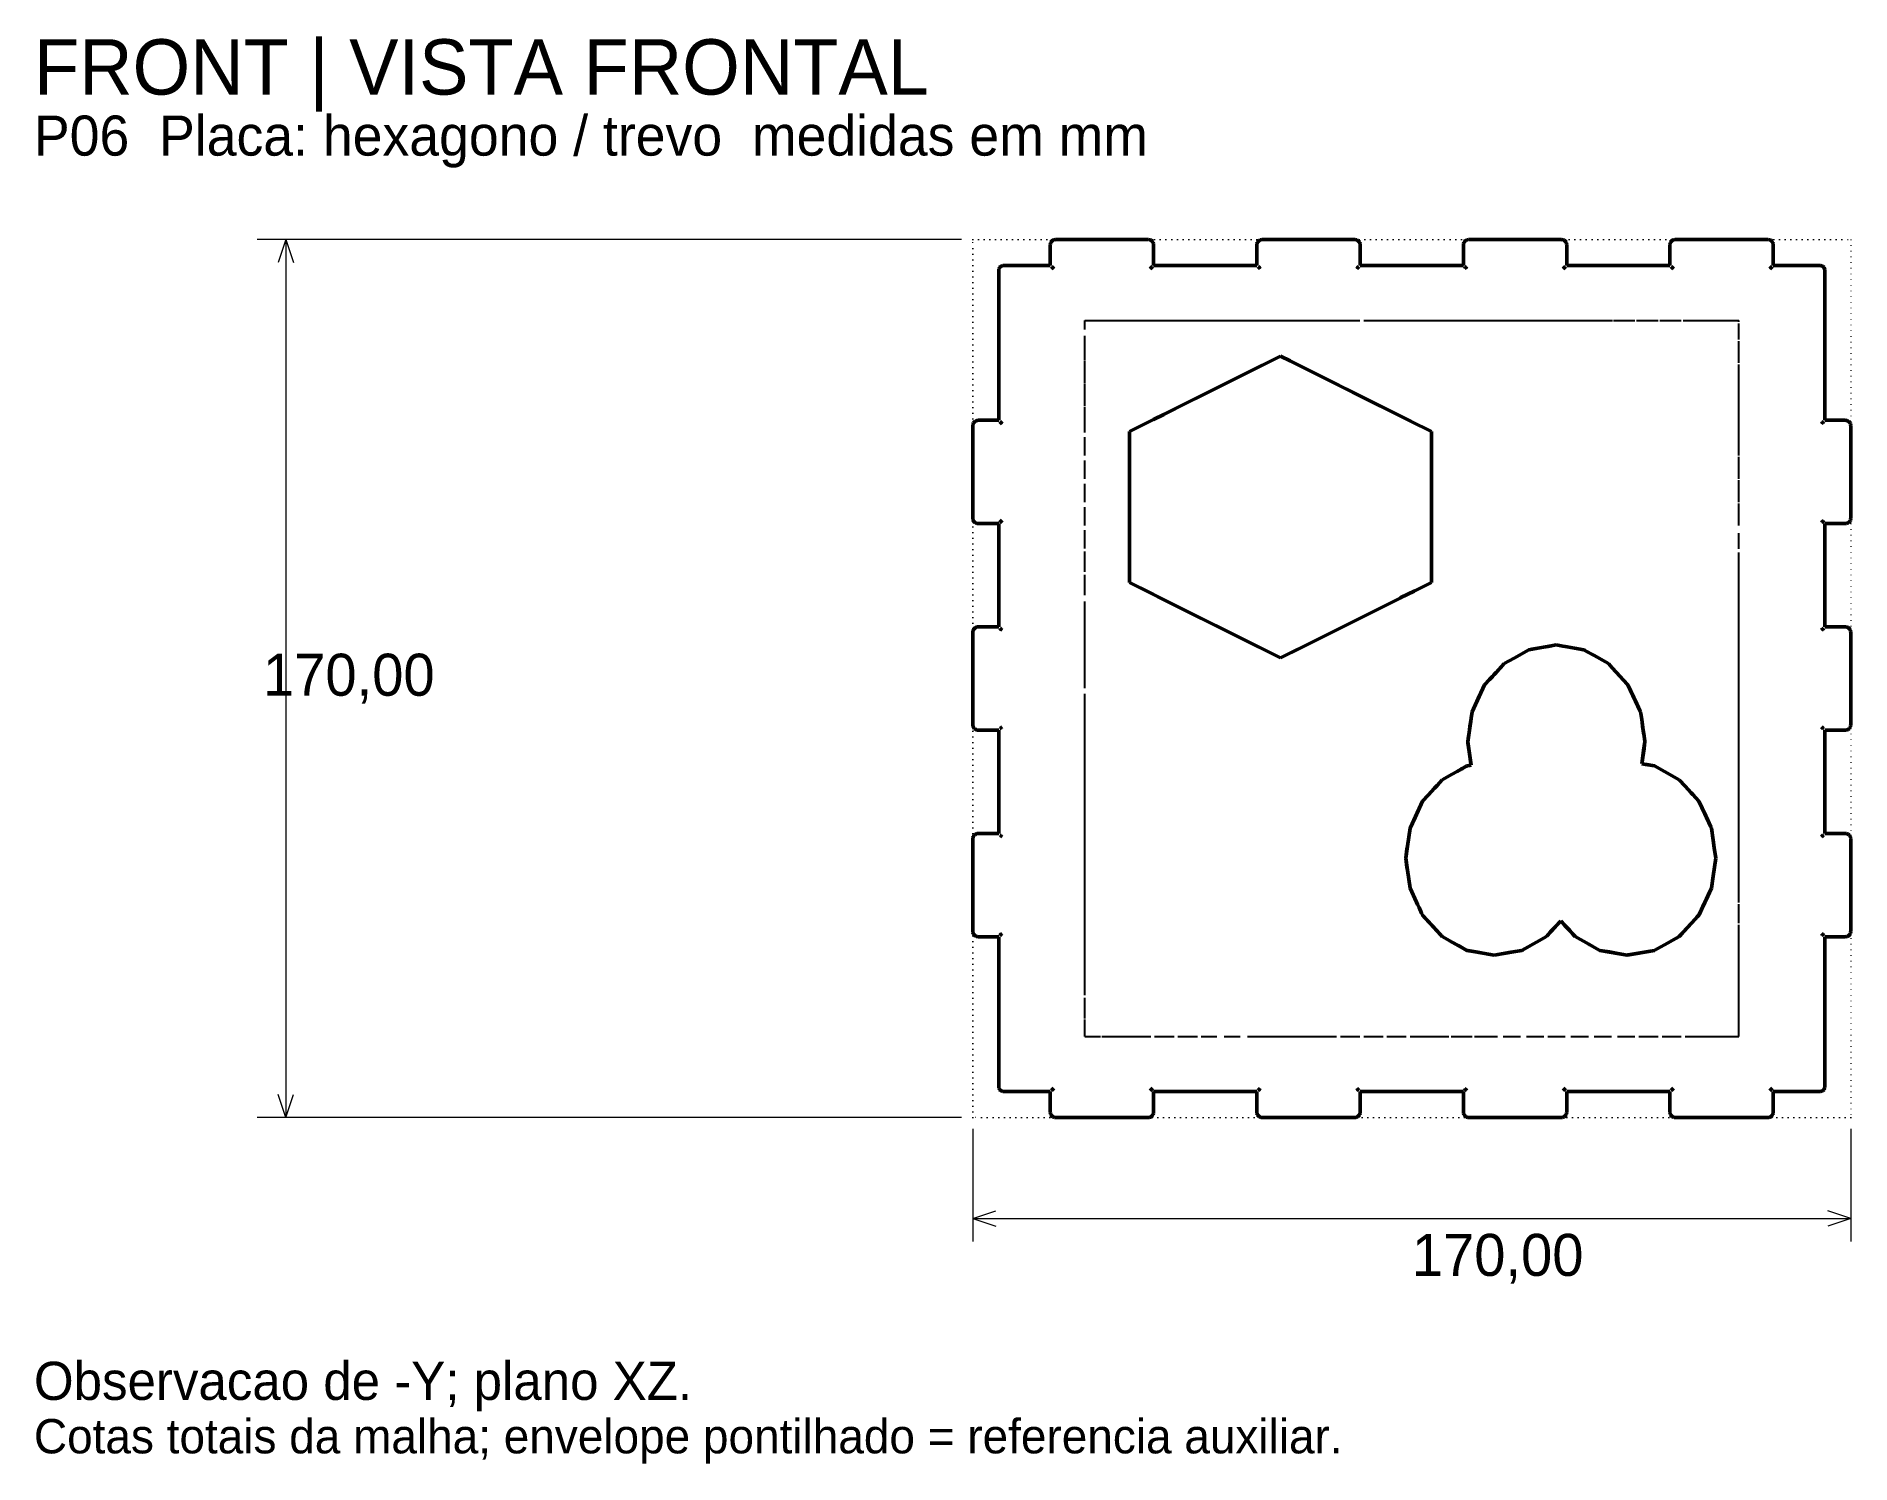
# Model space of a CAD drawing. Header units: millimetres. Extents: x 14 to 366, y 5 to 281.
import ezdxf

# ---------------------------------------------------------------- set-up
doc = ezdxf.new("R2010")
doc.units = ezdxf.units.MM
doc.linetypes.add('DOTTED', pattern=[1, 0, -1])
doc.linetypes.add('HIDDEN', pattern=[4.5, 3, -1.5])
for name, color, linetype, lineweight in [('HIDDEN', 8, 'HIDDEN', 25), ('REFERENCE', 8, 'DOTTED', 13), ('TEXT', 7, 'CONTINUOUS', 18), ('THIN', 7, 'CONTINUOUS', 18), ('VISIBLE', 7, 'CONTINUOUS', 50)]:
    doc.layers.add(name, color=color, linetype=linetype, lineweight=lineweight)

msp = doc.modelspace()

# ---------------------------------------------------------------- linework, layer by layer
at = {"layer": 'HIDDEN'}
for p, q in [((210.63, 237.07), (210.87, 237.07)), ((210.87, 237.07), (210.87, 237.3)), ((211.1, 236.83), (211.23, 236.71)), ((211.23, 236.71), (211.37, 236.57)), ((211.37, 236.57), (211.53, 236.41)), ((230.21, 236.41), (230.37, 236.57)), ((230.37, 236.57), (230.51, 236.71)), ((230.51, 236.71), (230.64, 236.83)), ((250.63, 237.07), (250.87, 237.07)), ((250.87, 237.07), (250.87, 237.3)), ((251.1, 236.83), (251.23, 236.71)), ((251.23, 236.71), (251.37, 236.57)), ((251.37, 236.57), (251.53, 236.41)), ((270.21, 236.41), (270.37, 236.57)), ((270.37, 236.57), (270.51, 236.71)), ((270.51, 236.71), (270.64, 236.83)), ((291.1, 236.83), (291.23, 236.71)), ((291.23, 236.71), (291.37, 236.57)), ((291.37, 236.57), (291.53, 236.41)), ((310.21, 236.41), (310.37, 236.57)), ((310.37, 236.57), (310.51, 236.71)), ((310.51, 236.71), (310.64, 236.83)), ((310.87, 237.07), (310.87, 237.3)), ((310.87, 237.07), (311.11, 237.07)), ((331.1, 236.83), (331.23, 236.71)), ((331.23, 236.71), (331.37, 236.57)), ((331.37, 236.57), (331.53, 236.41)), ((350.21, 236.41), (350.37, 236.57)), ((350.37, 236.57), (350.51, 236.71)), ((350.51, 236.71), (350.64, 236.83)), ((350.87, 237.07), (350.87, 237.3)), ((350.87, 237.07), (351.11, 237.07)), ((217.56, 206.64), (217.56, 226.43)), ((217.56, 226.43), (217.81, 226.43)), ((217.56, 220.46), (217.56, 226.43)), ((217.56, 226.43), (344.21, 226.43)), ((217.81, 226.43), (219.12, 226.43)), ((219.12, 226.43), (232.72, 226.43)), ((232.72, 226.43), (267.82, 226.43)), ((267.82, 226.43), (273.26, 226.43)), ((273.26, 226.43), (277.72, 226.43)), ((277.72, 226.43), (283.16, 226.43)), ((283.16, 226.43), (298.94, 226.43)), ((298.94, 226.43), (301.23, 226.43)), ((301.23, 226.43), (316.75, 226.43)), ((316.75, 226.43), (319.9, 226.43)), ((319.9, 226.43), (337.49, 226.43)), ((337.49, 226.43), (340.86, 226.43)), ((340.86, 226.43), (344.21, 226.43)), ((344.21, 87.73), (344.21, 226.43)), ((344.21, 226.16), (344.21, 226.43)), ((344.21, 222.84), (344.21, 226.16)), ((344.21, 214.9), (344.21, 222.84)), ((217.56, 182.78), (217.56, 220.46)), ((251.45, 217.52), (255.43, 219.51)), ((344.21, 203.1), (344.21, 214.9)), ((200.63, 207.07), (200.87, 207.07)), ((200.87, 207.07), (200.87, 207.3)), ((201.1, 206.83), (201.23, 206.71)), ((201.23, 206.71), (201.37, 206.57)), ((201.37, 206.57), (201.53, 206.41)), ((217.56, 87.73), (217.56, 206.64)), ((226.2, 202.91), (226.2, 204.9)), ((280.68, 206.89), (284.66, 204.9)), ((284.66, 179.65), (284.66, 204.9)), ((360.21, 206.41), (360.37, 206.57)), ((360.37, 206.57), (360.51, 206.71)), ((360.51, 206.71), (360.64, 206.83)), ((360.87, 207.07), (360.87, 207.3)), ((360.87, 207.07), (361.1, 207.07)), ((226.2, 200.92), (226.2, 202.91)), ((226.2, 175.67), (226.2, 200.92)), ((344.21, 187.98), (344.21, 203.1)), ((201.1, 187.3), (201.23, 187.42)), ((201.23, 187.42), (201.37, 187.57)), ((201.37, 187.57), (201.53, 187.72)), ((344.21, 182.18), (344.21, 187.98)), ((360.21, 187.72), (360.37, 187.57)), ((360.37, 187.57), (360.51, 187.42)), ((360.51, 187.42), (360.64, 187.3)), ((217.56, 174.14), (217.56, 182.78)), ((284.66, 177.66), (284.66, 179.65)), ((344.21, 178.47), (344.21, 182.18)), ((284.66, 175.67), (284.66, 177.66)), ((344.21, 170.92), (344.21, 178.47)), ((217.56, 168.96), (217.56, 174.14)), ((259.41, 163.04), (284.66, 175.67)), ((217.56, 162.62), (217.56, 168.96)), ((344.21, 167.57), (344.21, 170.92)), ((200.63, 167.07), (200.87, 167.07)), ((200.87, 167.07), (200.87, 167.3)), ((201.1, 166.83), (201.23, 166.71)), ((201.23, 166.71), (201.37, 166.57)), ((201.37, 166.57), (201.53, 166.41)), ((344.21, 148.17), (344.21, 167.57)), ((360.21, 166.41), (360.37, 166.57)), ((360.37, 166.57), (360.51, 166.71)), ((360.51, 166.71), (360.64, 166.83)), ((360.87, 167.07), (360.87, 167.3)), ((360.87, 167.07), (361.1, 167.07)), ((217.56, 157.44), (217.56, 162.62)), ((255.43, 161.05), (259.41, 163.04)), ((300.2, 160.78), (301.89, 161.72)), ((301.89, 161.72), (303.56, 162.65)), ((303.56, 162.65), (307.28, 163.3)), ((308.86, 163.57), (310.44, 163.3)), ((310.44, 163.3), (314.16, 162.65)), ((296.11, 157.07), (298.77, 159.98)), ((298.77, 159.98), (300.2, 160.78)), ((318.95, 159.98), (321.61, 157.07)), ((217.56, 151.1), (217.56, 157.44)), ((294.98, 155.83), (296.11, 157.07)), ((321.61, 157.07), (322.74, 155.83)), ((217.56, 108.26), (217.56, 151.1)), ((324.45, 152.16), (325.18, 150.6)), ((201.37, 147.57), (201.53, 147.72)), ((292.29, 148.87), (292.54, 150.6)), ((325.18, 150.6), (325.77, 146.53)), ((344.21, 147.1), (344.21, 148.17)), ((360.21, 147.72), (360.37, 147.57)), ((200.63, 147.07), (200.87, 147.07)), ((200.87, 146.83), (200.87, 147.07)), ((201.1, 147.3), (201.23, 147.42)), ((201.23, 147.42), (201.37, 147.57)), ((325.77, 146.53), (326.02, 144.8)), ((325.84, 143.54), (326.02, 144.8)), ((344.21, 145.82), (344.21, 147.1)), ((344.21, 144.28), (344.21, 145.82)), ((344.21, 143.57), (344.21, 144.28)), ((360.37, 147.57), (360.51, 147.42)), ((360.51, 147.42), (360.64, 147.3)), ((360.87, 146.83), (360.87, 147.07)), ((360.87, 147.07), (361.1, 147.07)), ((325.4, 140.56), (326.14, 140.43)), ((344.21, 141.52), (344.21, 143.57)), ((344.21, 139.16), (344.21, 141.52)), ((285.63, 136.23), (286.76, 137.46)), ((286.76, 137.46), (290.12, 139.34)), ((291.55, 140.13), (292.11, 140.23)), ((292.11, 140.23), (292.36, 140.27)), ((327.89, 140.13), (329.31, 139.34)), ((329.31, 139.34), (332.67, 137.46)), ((332.67, 137.46), (335.34, 134.55)), ((344.21, 136.5), (344.21, 139.16)), ((282.97, 133.31), (285.63, 136.23)), ((335.34, 134.55), (336.47, 133.31)), ((344.21, 133.55), (344.21, 136.5)), ((344.21, 130.38), (344.21, 133.55)), ((344.21, 129.42), (344.21, 130.38)), ((201.1, 126.83), (201.23, 126.71)), ((201.23, 126.71), (201.37, 126.57)), ((201.37, 126.57), (201.53, 126.41)), ((279.94, 124), (280.53, 128.08)), ((280.53, 128.08), (281.25, 129.64)), ((338.18, 129.64), (338.91, 128.08)), ((338.91, 128.08), (339.16, 126.35)), ((344.21, 126.36), (344.21, 129.42)), ((360.21, 126.41), (360.37, 126.57)), ((360.37, 126.57), (360.51, 126.71)), ((360.51, 126.71), (360.64, 126.83)), ((279.69, 122.28), (279.94, 124)), ((339.16, 126.35), (339.75, 122.28)), ((344.21, 123.4), (344.21, 126.36)), ((344.21, 120.64), (344.21, 123.4)), ((279.69, 122.28), (279.94, 120.55)), ((279.94, 120.55), (280.53, 116.48)), ((339.16, 118.21), (339.75, 122.28)), ((344.21, 118.22), (344.21, 120.64)), ((280.53, 116.48), (282.24, 112.8)), ((338.91, 116.48), (339.16, 118.21)), ((344.21, 117.15), (344.21, 118.22)), ((344.21, 115.59), (344.21, 117.15)), ((282.24, 112.8), (282.97, 111.25)), ((344.21, 114.5), (344.21, 115.59)), ((344.21, 113.87), (344.21, 114.5)), ((344.21, 113.7), (344.21, 113.87)), ((344.21, 110.35), (344.21, 113.7)), ((332.96, 107.41), (335.34, 110.01)), ((335.34, 110.01), (336.47, 111.25)), ((344.21, 109.71), (344.21, 110.35)), ((344.21, 106.37), (344.21, 109.71)), ((200.63, 107.07), (200.87, 107.07)), ((200.87, 106.83), (200.87, 107.07)), ((201.1, 107.3), (201.23, 107.42)), ((201.23, 107.42), (201.37, 107.57)), ((201.37, 107.57), (201.53, 107.72)), ((217.56, 99.17), (217.56, 108.26)), ((286.76, 107.1), (288.18, 106.3)), ((302.15, 104.43), (305.51, 106.3)), ((305.51, 106.3), (306.93, 107.1)), ((312.5, 107.1), (315.86, 105.22)), ((329.31, 105.22), (332.67, 107.1)), ((332.67, 107.1), (332.96, 107.41)), ((344.21, 105.34), (344.21, 106.37)), ((360.21, 107.72), (360.37, 107.57)), ((360.37, 107.57), (360.51, 107.42)), ((360.51, 107.42), (360.64, 107.3)), ((360.87, 107.07), (361.1, 107.07)), ((360.87, 106.83), (360.87, 107.07)), ((300.57, 104.16), (302.15, 104.43)), ((315.86, 105.22), (317.28, 104.43)), ((321.01, 103.78), (322.59, 103.51)), ((327.89, 104.43), (329.31, 105.22)), ((344.21, 104.53), (344.21, 105.34)), ((344.21, 103.94), (344.21, 104.53)), ((344.21, 103.51), (344.21, 103.94)), ((344.21, 103.34), (344.21, 103.51)), ((344.21, 103.15), (344.21, 103.34)), ((344.21, 90.41), (344.21, 103.07)), ((217.56, 91.25), (217.56, 99.17)), ((217.56, 88.01), (217.56, 91.25)), ((217.56, 87.73), (217.56, 88.01)), ((344.21, 87.73), (344.21, 90.41)), ((217.56, 87.73), (344.21, 87.73)), ((217.56, 87.73), (220.85, 87.73)), ((220.85, 87.73), (224.23, 87.73)), ((224.23, 87.73), (227.36, 87.73)), ((227.36, 87.73), (240.11, 87.73)), ((240.11, 87.73), (250.55, 87.73)), ((250.55, 87.73), (263.3, 87.73)), ((263.3, 87.73), (284.01, 87.73)), ((284.01, 87.73), (294.44, 87.73)), ((294.44, 87.73), (307.2, 87.73)), ((307.2, 87.73), (324.83, 87.73)), ((324.83, 87.73), (336, 87.73)), ((336, 87.73), (336.15, 87.73)), ((336.15, 87.73), (336.39, 87.73)), ((336.39, 87.73), (336.76, 87.73)), ((336.76, 87.73), (337.26, 87.73)), ((337.26, 87.73), (337.78, 87.73)), ((337.78, 87.73), (338.44, 87.73)), ((338.44, 87.73), (339.19, 87.73)), ((339.19, 87.73), (340.02, 87.73)), ((340.02, 87.73), (340.44, 87.73)), ((340.44, 87.73), (341.28, 87.73)), ((341.28, 87.73), (342.13, 87.73)), ((342.13, 87.73), (343.96, 87.73)), ((343.96, 87.73), (344.21, 87.73)), ((211.1, 77.3), (211.23, 77.42)), ((211.23, 77.42), (211.37, 77.57)), ((211.37, 77.57), (211.53, 77.72)), ((230.21, 77.72), (230.37, 77.57)), ((230.37, 77.57), (230.51, 77.42)), ((230.51, 77.42), (230.64, 77.3)), ((251.1, 77.3), (251.23, 77.42)), ((251.23, 77.42), (251.37, 77.57)), ((251.37, 77.57), (251.53, 77.72)), ((270.21, 77.72), (270.37, 77.57)), ((270.37, 77.57), (270.51, 77.42)), ((270.51, 77.42), (270.64, 77.3)), ((291.1, 77.3), (291.23, 77.42)), ((291.23, 77.42), (291.37, 77.57)), ((291.37, 77.57), (291.53, 77.72)), ((310.21, 77.72), (310.37, 77.57)), ((310.37, 77.57), (310.51, 77.42)), ((310.51, 77.42), (310.64, 77.3)), ((331.1, 77.3), (331.23, 77.42)), ((331.23, 77.42), (331.37, 77.57)), ((331.37, 77.57), (331.53, 77.72)), ((350.21, 77.72), (350.37, 77.57)), ((350.37, 77.57), (350.51, 77.42)), ((350.51, 77.42), (350.64, 77.3)), ((210.63, 77.07), (210.87, 77.07)), ((210.87, 76.83), (210.87, 77.07)), ((250.63, 77.07), (250.87, 77.07)), ((250.87, 76.83), (250.87, 77.07)), ((310.87, 76.83), (310.87, 77.07)), ((310.87, 77.07), (311.11, 77.07)), ((350.87, 76.83), (350.87, 77.07)), ((350.87, 77.07), (351.11, 77.07))]:
    msp.add_line(p, q, dxfattribs=at)
at = {"layer": 'REFERENCE'}
for p, q in [((195.87, 242.07), (365.87, 242.07)), ((195.87, 72.07), (195.87, 242.07)), ((365.87, 242.07), (365.87, 72.07)), ((365.87, 72.07), (195.87, 72.07))]:
    msp.add_line(p, q, dxfattribs=at)
at = {"layer": 'THIN'}
for p, q in [((193.65, 242.07), (57.28, 242.07)), ((62.83, 242.07), (61.35, 237.63)), ((62.83, 242.07), (62.83, 72.07)), ((62.83, 242.07), (64.3, 237.63)), ((62.83, 72.07), (61.35, 76.5)), ((62.83, 72.07), (64.3, 76.5)), ((193.65, 72.07), (57.28, 72.07)), ((195.87, 69.85), (195.87, 48.04)), ((365.87, 69.85), (365.87, 48.04)), ((195.87, 52.48), (200.3, 53.96)), ((365.87, 52.48), (361.43, 53.96)), ((195.87, 52.48), (365.87, 52.48)), ((195.87, 52.48), (200.3, 51)), ((365.87, 52.48), (361.43, 51))]:
    msp.add_line(p, q, dxfattribs=at)
at = {"layer": 'VISIBLE'}
for p, q in [((210.87, 241.07), (210.88, 241.24)), ((210.87, 237.07), (210.87, 241.07)), ((210.88, 241.24), (210.93, 241.41)), ((210.93, 241.41), (211, 241.57)), ((211, 241.57), (211.1, 241.71)), ((211.1, 241.71), (211.23, 241.83)), ((211.23, 241.83), (211.37, 241.93)), ((211.37, 241.93), (211.53, 242)), ((211.53, 242), (211.7, 242.05)), ((211.7, 242.05), (211.87, 242.07)), ((211.87, 242.07), (229.87, 242.07)), ((229.87, 242.07), (230.04, 242.05)), ((230.04, 242.05), (230.21, 242)), ((230.21, 242), (230.37, 241.93)), ((230.37, 241.93), (230.51, 241.83)), ((230.51, 241.83), (230.64, 241.71)), ((230.64, 241.71), (230.74, 241.57)), ((230.74, 241.57), (230.81, 241.41)), ((230.81, 241.41), (230.85, 241.24)), ((230.85, 241.24), (230.87, 241.07)), ((230.87, 237.07), (230.87, 241.07)), ((250.87, 241.07), (250.88, 241.24)), ((250.87, 237.07), (250.87, 241.07)), ((250.88, 241.24), (250.93, 241.41)), ((250.93, 241.41), (251, 241.57)), ((251, 241.57), (251.1, 241.71)), ((251.1, 241.71), (251.23, 241.83)), ((251.23, 241.83), (251.37, 241.93)), ((251.37, 241.93), (251.53, 242)), ((251.53, 242), (251.7, 242.05)), ((251.7, 242.05), (251.87, 242.07)), ((251.87, 242.07), (269.87, 242.07)), ((269.87, 242.07), (270.04, 242.05)), ((270.04, 242.05), (270.21, 242)), ((270.21, 242), (270.37, 241.93)), ((270.37, 241.93), (270.51, 241.83)), ((270.51, 241.83), (270.64, 241.71)), ((270.64, 241.71), (270.74, 241.57)), ((270.74, 241.57), (270.81, 241.41)), ((270.81, 241.41), (270.85, 241.24)), ((270.85, 241.24), (270.87, 241.07)), ((270.87, 237.07), (270.87, 241.07)), ((290.87, 241.07), (290.88, 241.24)), ((290.87, 237.07), (290.87, 241.07)), ((290.88, 241.24), (290.93, 241.41)), ((290.93, 241.41), (291, 241.57)), ((291, 241.57), (291.1, 241.71)), ((291.1, 241.71), (291.23, 241.83)), ((291.23, 241.83), (291.37, 241.93)), ((291.37, 241.93), (291.53, 242)), ((291.53, 242), (291.7, 242.05)), ((291.7, 242.05), (291.87, 242.07)), ((291.87, 242.07), (309.87, 242.07)), ((309.87, 242.07), (310.04, 242.05)), ((310.04, 242.05), (310.21, 242)), ((310.21, 242), (310.37, 241.93)), ((310.37, 241.93), (310.51, 241.83)), ((310.51, 241.83), (310.64, 241.71)), ((310.64, 241.71), (310.74, 241.57)), ((310.74, 241.57), (310.81, 241.41)), ((310.81, 241.41), (310.85, 241.24)), ((310.85, 241.24), (310.87, 241.07)), ((310.87, 237.07), (310.87, 241.07)), ((330.87, 241.07), (330.88, 241.24)), ((330.87, 237.07), (330.87, 241.07)), ((330.88, 241.24), (330.93, 241.41)), ((330.93, 241.41), (331, 241.57)), ((331, 241.57), (331.1, 241.71)), ((331.1, 241.71), (331.23, 241.83)), ((331.23, 241.83), (331.37, 241.93)), ((331.37, 241.93), (331.53, 242)), ((331.53, 242), (331.7, 242.05)), ((331.7, 242.05), (331.87, 242.07)), ((331.87, 242.07), (349.87, 242.07)), ((349.87, 242.07), (350.04, 242.05)), ((350.04, 242.05), (350.21, 242)), ((350.21, 242), (350.37, 241.93)), ((350.37, 241.93), (350.51, 241.83)), ((350.51, 241.83), (350.64, 241.71)), ((350.64, 241.71), (350.74, 241.57)), ((350.74, 241.57), (350.81, 241.41)), ((350.81, 241.41), (350.85, 241.24)), ((350.85, 241.24), (350.87, 241.07)), ((350.87, 237.07), (350.87, 241.07)), ((200.87, 236.07), (200.88, 236.24)), ((200.87, 207.07), (200.87, 236.07)), ((200.88, 236.24), (200.93, 236.41)), ((200.93, 236.41), (201, 236.57)), ((201, 236.57), (201.1, 236.71)), ((201.1, 236.71), (201.23, 236.83)), ((201.23, 236.83), (201.37, 236.93)), ((201.37, 236.93), (201.53, 237)), ((201.53, 237), (201.7, 237.05)), ((201.7, 237.05), (201.87, 237.07)), ((201.87, 237.07), (210.87, 237.07)), ((211.1, 236.83), (211.23, 236.71)), ((211.23, 236.71), (211.37, 236.57)), ((211.37, 236.57), (211.53, 236.41)), ((230.21, 236.41), (230.37, 236.57)), ((230.37, 236.57), (230.51, 236.71)), ((230.51, 236.71), (230.64, 236.83)), ((230.87, 237.07), (250.87, 237.07)), ((251.1, 236.83), (251.23, 236.71)), ((251.23, 236.71), (251.37, 236.57)), ((251.37, 236.57), (251.53, 236.41)), ((270.21, 236.41), (270.37, 236.57)), ((270.37, 236.57), (270.51, 236.71)), ((270.51, 236.71), (270.64, 236.83)), ((270.87, 237.07), (290.87, 237.07)), ((291.1, 236.83), (291.23, 236.71)), ((291.23, 236.71), (291.37, 236.57)), ((291.37, 236.57), (291.53, 236.41)), ((310.21, 236.41), (310.37, 236.57)), ((310.37, 236.57), (310.51, 236.71)), ((310.51, 236.71), (310.64, 236.83)), ((310.87, 237.07), (330.87, 237.07)), ((331.1, 236.83), (331.23, 236.71)), ((331.23, 236.71), (331.37, 236.57)), ((331.37, 236.57), (331.53, 236.41)), ((350.21, 236.41), (350.37, 236.57)), ((350.37, 236.57), (350.51, 236.71)), ((350.51, 236.71), (350.64, 236.83)), ((350.87, 237.07), (359.87, 237.07)), ((359.87, 237.07), (360.04, 237.05)), ((360.04, 237.05), (360.21, 237)), ((360.21, 237), (360.37, 236.93)), ((360.37, 236.93), (360.51, 236.83)), ((360.51, 236.83), (360.64, 236.71)), ((360.64, 236.71), (360.74, 236.57)), ((360.74, 236.57), (360.81, 236.41)), ((360.81, 236.41), (360.85, 236.24)), ((360.85, 236.24), (360.87, 236.07)), ((360.87, 207.07), (360.87, 236.07)), ((248.52, 216.06), (255.43, 219.51)), ((251.45, 217.52), (255.43, 219.51)), ((255.43, 219.51), (280.68, 206.89)), ((255.43, 219.51), (266.73, 213.86)), ((255.43, 219.51), (257.32, 218.57)), ((257.32, 218.57), (266.67, 213.89)), ((226.2, 204.9), (251.45, 217.52)), ((237.44, 210.51), (251.45, 217.52)), ((237.44, 210.51), (246.36, 214.98)), ((246.36, 214.98), (251.45, 217.52)), ((246.36, 214.98), (248.52, 216.06)), ((266.8, 213.83), (280.68, 206.89)), ((266.8, 213.83), (271.93, 211.26)), ((271.93, 211.26), (277.76, 208.35)), ((271.93, 211.26), (280.68, 206.89)), ((230.87, 207.23), (232.82, 208.21)), ((232.82, 208.21), (237.44, 210.51)), ((277.76, 208.35), (280.68, 206.89)), ((277.76, 208.35), (280.65, 206.9)), ((195.87, 206.07), (195.88, 206.24)), ((195.87, 188.07), (195.87, 206.07)), ((195.88, 206.24), (195.93, 206.41)), ((195.93, 206.41), (196, 206.57)), ((196, 206.57), (196.1, 206.71)), ((196.1, 206.71), (196.23, 206.83)), ((196.23, 206.83), (196.37, 206.93)), ((196.37, 206.93), (196.53, 207)), ((196.53, 207), (196.7, 207.05)), ((196.7, 207.05), (196.87, 207.07)), ((196.87, 207.07), (200.87, 207.07)), ((201.1, 206.83), (201.23, 206.71)), ((201.23, 206.71), (201.37, 206.57)), ((201.37, 206.57), (201.53, 206.41)), ((226.2, 204.9), (230.87, 207.23)), ((226.2, 204.9), (230.87, 207.23)), ((226.2, 197.99), (226.2, 204.9)), ((280.65, 206.9), (284.66, 204.9)), ((284.66, 182.57), (284.66, 204.9)), ((360.21, 206.41), (360.37, 206.57)), ((360.37, 206.57), (360.51, 206.71)), ((360.51, 206.71), (360.64, 206.83)), ((360.87, 207.07), (364.87, 207.07)), ((364.87, 207.07), (365.04, 207.05)), ((365.04, 207.05), (365.21, 207)), ((365.21, 207), (365.37, 206.93)), ((365.37, 206.93), (365.51, 206.83)), ((365.51, 206.83), (365.64, 206.71)), ((365.64, 206.71), (365.74, 206.57)), ((365.74, 206.57), (365.81, 206.41)), ((365.81, 206.41), (365.85, 206.24)), ((365.85, 206.24), (365.87, 206.07)), ((365.87, 188.07), (365.87, 206.07)), ((226.2, 175.67), (226.2, 197.99)), ((195.87, 188.07), (195.88, 187.89)), ((195.88, 187.89), (195.93, 187.72)), ((195.93, 187.72), (196, 187.57)), ((196, 187.57), (196.1, 187.42)), ((196.1, 187.42), (196.23, 187.3)), ((196.23, 187.3), (196.37, 187.2)), ((196.37, 187.2), (196.53, 187.13)), ((196.53, 187.13), (196.7, 187.08)), ((196.7, 187.08), (196.87, 187.07)), ((196.87, 187.07), (200.87, 187.07)), ((200.87, 167.07), (200.87, 187.07)), ((201.1, 187.3), (201.23, 187.42)), ((201.23, 187.42), (201.37, 187.57)), ((201.37, 187.57), (201.53, 187.72)), ((360.21, 187.72), (360.37, 187.57)), ((360.37, 187.57), (360.51, 187.42)), ((360.51, 187.42), (360.64, 187.3)), ((360.87, 167.07), (360.87, 187.07)), ((360.87, 187.07), (364.87, 187.07)), ((364.87, 187.07), (365.04, 187.08)), ((365.04, 187.08), (365.21, 187.13)), ((365.21, 187.13), (365.37, 187.2)), ((365.37, 187.2), (365.51, 187.3)), ((365.51, 187.3), (365.64, 187.42)), ((365.64, 187.42), (365.74, 187.57)), ((365.74, 187.57), (365.81, 187.72)), ((365.81, 187.72), (365.85, 187.89)), ((365.85, 187.89), (365.87, 188.07)), ((284.66, 175.67), (284.66, 182.57)), ((226.2, 175.67), (230.18, 173.68)), ((226.2, 175.67), (230.13, 173.7)), ((226.2, 175.67), (230.13, 173.7)), ((230.13, 173.7), (233.11, 172.21)), ((230.18, 173.68), (255.43, 161.05)), ((230.18, 173.68), (247.25, 165.14)), ((230.18, 173.68), (233.11, 172.21)), ((233.11, 172.21), (247.25, 165.14)), ((271.88, 169.27), (284.66, 175.67)), ((271.88, 169.27), (278.65, 172.66)), ((278.66, 172.67), (284.66, 175.67)), ((278.66, 172.67), (278.78, 172.73)), ((278.78, 172.73), (281.35, 174.01)), ((281.35, 174.01), (284.66, 175.67)), ((259.41, 163.04), (271.88, 169.27)), ((262.34, 164.51), (271.88, 169.27)), ((195.87, 166.07), (195.88, 166.24)), ((195.87, 148.07), (195.87, 166.07)), ((195.88, 166.24), (195.93, 166.41)), ((195.93, 166.41), (196, 166.57)), ((196, 166.57), (196.1, 166.71)), ((196.1, 166.71), (196.23, 166.83)), ((196.23, 166.83), (196.37, 166.93)), ((196.37, 166.93), (196.53, 167)), ((196.53, 167), (196.7, 167.05)), ((196.7, 167.05), (196.87, 167.07)), ((196.87, 167.07), (200.87, 167.07)), ((201.1, 166.83), (201.23, 166.71)), ((201.23, 166.71), (201.37, 166.57)), ((201.37, 166.57), (201.53, 166.41)), ((360.21, 166.41), (360.37, 166.57)), ((360.37, 166.57), (360.51, 166.71)), ((360.51, 166.71), (360.64, 166.83)), ((360.87, 167.07), (364.87, 167.07)), ((364.87, 167.07), (365.04, 167.05)), ((365.04, 167.05), (365.21, 167)), ((365.21, 167), (365.37, 166.93)), ((365.37, 166.93), (365.51, 166.83)), ((365.51, 166.83), (365.64, 166.71)), ((365.64, 166.71), (365.74, 166.57)), ((365.74, 166.57), (365.81, 166.41)), ((365.81, 166.41), (365.85, 166.24)), ((365.85, 166.24), (365.87, 166.07)), ((365.87, 148.07), (365.87, 166.07)), ((247.25, 165.14), (255.43, 161.05)), ((247.25, 165.14), (255.43, 161.05)), ((255.43, 161.05), (262.34, 164.51)), ((255.43, 161.05), (259.41, 163.04)), ((300.68, 161.04), (303.56, 162.65)), ((303.56, 162.65), (305.3, 162.95)), ((303.56, 162.65), (304.12, 162.75)), ((303.56, 162.65), (304.12, 162.75)), ((304.12, 162.75), (305.3, 162.95)), ((305.3, 162.95), (306.75, 163.2)), ((306.75, 163.2), (307.28, 163.3)), ((306.85, 163.22), (308.5, 163.51)), ((306.85, 163.22), (307.28, 163.3)), ((307.28, 163.3), (308.86, 163.57)), ((307.28, 163.3), (308.5, 163.51)), ((308.5, 163.51), (308.86, 163.57)), ((308.5, 163.51), (308.86, 163.57)), ((308.86, 163.57), (310.11, 163.35)), ((310.11, 163.35), (310.54, 163.28)), ((310.54, 163.28), (310.97, 163.2)), ((310.97, 163.2), (312.38, 162.96)), ((312.38, 162.96), (314.16, 162.65)), ((314.16, 162.65), (315.58, 161.86)), ((314.16, 162.65), (314.27, 162.59)), ((314.16, 162.65), (314.27, 162.59)), ((314.27, 162.59), (316.06, 161.59)), ((315.58, 161.86), (318.95, 159.98)), ((315.58, 161.86), (316.1, 161.57)), ((315.58, 161.86), (317.6, 160.73)), ((296.83, 157.86), (297.19, 158.25)), ((297.19, 158.25), (298.77, 159.98)), ((297.19, 158.25), (298.02, 159.16)), ((298.02, 159.16), (298.76, 159.97)), ((298.77, 159.98), (300.68, 161.04)), ((316.1, 161.57), (317.6, 160.73)), ((317.6, 160.73), (318.95, 159.98)), ((317.6, 160.73), (318.95, 159.98)), ((318.95, 159.98), (319.69, 159.16)), ((319.69, 159.16), (321.23, 157.48)), ((294.25, 154.28), (294.98, 155.83)), ((294.31, 154.4), (294.98, 155.83)), ((294.98, 155.83), (295.92, 156.87)), ((295.92, 156.87), (296.42, 157.41)), ((296.11, 157.07), (296.49, 157.48)), ((296.11, 157.07), (296.42, 157.41)), ((296.49, 157.48), (296.83, 157.86)), ((321.23, 157.48), (321.82, 156.84)), ((321.82, 156.84), (322.74, 155.83)), ((322.74, 155.83), (324.45, 152.16)), ((322.74, 155.83), (324.13, 152.84)), ((322.74, 155.83), (324.13, 152.84)), ((292.54, 150.6), (294.25, 154.28)), ((292.54, 150.6), (293.49, 152.65)), ((292.54, 150.6), (292.81, 151.18)), ((292.81, 151.18), (293.49, 152.65)), ((293.49, 152.65), (294.01, 153.75)), ((294.01, 153.75), (294.19, 154.14)), ((294.19, 154.14), (294.31, 154.4)), ((324.13, 152.84), (324.21, 152.68)), ((324.21, 152.68), (325.09, 150.78)), ((324.45, 152.16), (325.09, 150.78)), ((195.87, 148.07), (195.88, 147.89)), ((195.88, 147.89), (195.93, 147.72)), ((195.93, 147.72), (196, 147.57)), ((201.37, 147.57), (201.53, 147.72)), ((291.7, 144.8), (292.29, 148.87)), ((291.96, 146.58), (292.14, 147.82)), ((292.14, 147.82), (292.29, 148.87)), ((292.14, 147.82), (292.21, 148.29)), ((292.21, 148.29), (292.36, 149.38)), ((292.36, 149.38), (292.54, 150.6)), ((325.09, 150.78), (325.17, 150.62)), ((325.19, 150.54), (325.23, 150.27)), ((325.23, 150.27), (325.39, 149.15)), ((325.39, 149.15), (325.58, 147.84)), ((325.39, 149.15), (325.77, 146.53)), ((325.58, 147.84), (325.68, 147.11)), ((325.58, 147.84), (325.77, 146.53)), ((360.21, 147.72), (360.37, 147.57)), ((365.74, 147.57), (365.81, 147.72)), ((365.81, 147.72), (365.85, 147.89)), ((365.85, 147.89), (365.87, 148.07)), ((196, 147.57), (196.1, 147.42)), ((196.1, 147.42), (196.23, 147.3)), ((196.23, 147.3), (196.37, 147.2)), ((196.37, 147.2), (196.53, 147.13)), ((196.53, 147.13), (196.7, 147.08)), ((196.7, 147.08), (196.87, 147.07)), ((196.87, 147.07), (200.87, 147.07)), ((200.87, 127.07), (200.87, 147.07)), ((201.1, 147.3), (201.23, 147.42)), ((201.23, 147.42), (201.37, 147.57)), ((291.7, 144.8), (291.85, 145.83)), ((291.7, 144.8), (291.79, 145.42)), ((291.7, 144.8), (292.16, 141.62)), ((291.7, 144.8), (291.72, 144.66)), ((291.7, 144.8), (291.73, 144.61)), ((291.7, 144.79), (291.72, 144.66)), ((291.73, 144.61), (291.84, 143.8)), ((291.79, 145.42), (291.85, 145.83)), ((291.85, 145.83), (291.9, 146.2)), ((291.9, 146.2), (291.96, 146.58)), ((325.68, 147.11), (325.79, 146.38)), ((325.68, 147.11), (325.77, 146.53)), ((325.77, 146.53), (325.79, 146.38)), ((325.77, 143.11), (326.02, 144.8)), ((325.79, 146.38), (326, 144.94)), ((325.84, 143.54), (326.02, 144.8)), ((326, 144.94), (326.02, 144.8)), ((360.37, 147.57), (360.51, 147.42)), ((360.51, 147.42), (360.64, 147.3)), ((360.87, 127.07), (360.87, 147.07)), ((360.87, 147.07), (364.87, 147.07)), ((364.87, 147.07), (365.04, 147.08)), ((365.04, 147.08), (365.21, 147.13)), ((365.21, 147.13), (365.37, 147.2)), ((365.37, 147.2), (365.51, 147.3)), ((365.51, 147.3), (365.64, 147.42)), ((365.64, 147.42), (365.74, 147.57)), ((291.84, 143.8), (292.03, 142.51)), ((292.03, 142.51), (292.09, 142.07)), ((292.03, 142.51), (292.16, 141.62)), ((292.09, 142.07), (292.25, 140.98)), ((292.16, 141.62), (292.36, 140.27)), ((292.16, 141.62), (292.25, 140.98)), ((292.25, 140.98), (292.36, 140.27)), ((292.25, 140.98), (292.36, 140.27)), ((325.4, 140.56), (325.84, 143.54)), ((325.4, 140.56), (325.77, 143.11)), ((325.4, 140.56), (325.77, 143.11)), ((325.4, 140.56), (326.39, 140.39)), ((325.4, 140.56), (326.14, 140.43)), ((285.77, 136.38), (286.75, 137.45)), ((286.76, 137.46), (288.67, 138.52)), ((288.67, 138.52), (290.12, 139.34)), ((288.67, 138.52), (289.64, 139.07)), ((289.64, 139.07), (290.46, 139.53)), ((289.64, 139.07), (290.12, 139.34)), ((290.12, 139.34), (291.55, 140.13)), ((290.12, 139.34), (290.91, 139.77)), ((290.12, 139.34), (290.62, 139.62)), ((290.12, 139.34), (290.48, 139.54)), ((290.48, 139.54), (290.62, 139.62)), ((290.62, 139.62), (290.91, 139.77)), ((290.91, 139.77), (291.55, 140.13)), ((290.91, 139.77), (291.36, 140.03)), ((291.36, 140.03), (291.55, 140.13)), ((291.37, 140.03), (291.48, 140.09)), ((291.55, 140.13), (291.93, 140.2)), ((291.93, 140.2), (292.11, 140.23)), ((292.03, 140.21), (292.36, 140.27)), ((292.11, 140.23), (292.36, 140.27)), ((326.14, 140.43), (327.89, 140.13)), ((326.39, 140.39), (327.89, 140.13)), ((326.39, 140.39), (327.89, 140.13)), ((327.89, 140.13), (329.79, 139.07)), ((329.79, 139.07), (332.67, 137.46)), ((332.67, 137.46), (333.79, 136.24)), ((282.97, 133.31), (284.02, 134.46)), ((284.02, 134.46), (285.25, 135.81)), ((285.25, 135.81), (285.77, 136.38)), ((333.79, 136.24), (334.96, 134.96)), ((334.96, 134.96), (335.3, 134.59)), ((335.3, 134.59), (336.47, 133.31)), ((280.53, 128.08), (281.5, 130.16)), ((281.25, 129.64), (282.97, 133.31)), ((281.5, 130.16), (282.97, 133.31)), ((281.5, 130.16), (282.97, 133.31)), ((336.47, 133.31), (338.18, 129.64)), ((336.47, 133.31), (336.72, 132.77)), ((336.47, 133.31), (337.79, 130.48)), ((336.72, 132.77), (337.79, 130.48)), ((337.79, 130.48), (337.94, 130.16)), ((337.79, 130.48), (338.18, 129.64)), ((337.94, 130.16), (338.76, 128.38)), ((337.94, 130.16), (338.18, 129.64)), ((195.93, 126.41), (196, 126.57)), ((196, 126.57), (196.1, 126.71)), ((196.1, 126.71), (196.23, 126.83)), ((196.23, 126.83), (196.37, 126.93)), ((196.37, 126.93), (196.53, 127)), ((196.53, 127), (196.7, 127.05)), ((196.7, 127.05), (196.87, 127.07)), ((196.87, 127.07), (200.87, 127.07)), ((201.1, 126.83), (201.23, 126.71)), ((201.23, 126.71), (201.37, 126.57)), ((201.37, 126.57), (201.53, 126.41)), ((280.02, 124.59), (280.53, 128.08)), ((280.53, 128.08), (281.25, 129.64)), ((338.18, 129.64), (338.76, 128.38)), ((338.76, 128.38), (338.91, 128.08)), ((338.91, 128.08), (339.24, 125.77)), ((360.21, 126.41), (360.37, 126.57)), ((360.37, 126.57), (360.51, 126.71)), ((360.51, 126.71), (360.64, 126.83)), ((360.87, 127.07), (364.87, 127.07)), ((364.87, 127.07), (365.04, 127.05)), ((365.04, 127.05), (365.21, 127)), ((365.21, 127), (365.37, 126.93)), ((365.37, 126.93), (365.51, 126.83)), ((365.51, 126.83), (365.64, 126.71)), ((365.64, 126.71), (365.74, 126.57)), ((365.74, 126.57), (365.81, 126.41)), ((195.87, 126.07), (195.88, 126.24)), ((195.87, 108.07), (195.87, 126.07)), ((195.88, 126.24), (195.93, 126.41)), ((279.69, 122.28), (280.02, 124.59)), ((279.69, 122.28), (279.94, 124)), ((279.94, 124), (280.02, 124.59)), ((339.24, 125.77), (339.45, 124.31)), ((339.45, 124.31), (339.75, 122.28)), ((365.81, 126.41), (365.85, 126.24)), ((365.85, 126.24), (365.87, 126.07)), ((365.87, 108.07), (365.87, 126.07)), ((279.69, 122.28), (280.02, 119.97)), ((279.69, 122.28), (279.94, 120.55)), ((279.94, 120.55), (280.02, 119.97)), ((280.02, 119.97), (280.53, 116.48)), ((339.24, 118.79), (339.75, 122.28)), ((280.53, 116.48), (281.79, 113.77)), ((338.18, 114.92), (338.91, 116.48)), ((338.26, 115.1), (338.91, 116.48)), ((338.26, 115.1), (338.91, 116.48)), ((338.91, 116.48), (339.24, 118.79)), ((281.79, 113.77), (282, 113.33)), ((282, 113.33), (282.27, 112.74)), ((282.27, 112.74), (282.78, 111.64)), ((336.47, 111.25), (338.18, 114.92)), ((336.98, 112.35), (337.51, 113.49)), ((337.51, 113.49), (337.94, 114.4)), ((337.94, 114.4), (338.26, 115.1)), ((282.78, 111.64), (282.97, 111.25)), ((282.97, 111.25), (285.63, 108.33)), ((282.97, 111.25), (283.49, 110.67)), ((282.97, 111.25), (284.36, 109.72)), ((283.49, 110.67), (284.36, 109.72)), ((284.36, 109.72), (285.25, 108.75)), ((284.36, 109.72), (285.63, 108.33)), ((307.76, 108), (309.72, 110.14)), ((308.21, 108.49), (309.25, 109.63)), ((309.25, 109.63), (309.72, 110.14)), ((309.25, 109.63), (309.72, 110.14)), ((309.72, 110.14), (311.67, 108)), ((309.72, 110.14), (310.53, 109.25)), ((309.72, 110.14), (310.53, 109.25)), ((310.53, 109.25), (311.39, 108.31)), ((332.67, 107.1), (334.96, 109.6)), ((332.96, 107.41), (334.96, 109.6)), ((334.96, 109.6), (335.79, 110.51)), ((335.79, 110.51), (336.15, 110.9)), ((336.15, 110.9), (336.47, 111.25)), ((336.47, 111.25), (336.57, 111.46)), ((336.47, 111.25), (336.57, 111.46)), ((336.57, 111.46), (336.98, 112.35)), ((195.87, 108.07), (195.88, 107.89)), ((195.88, 107.89), (195.93, 107.72)), ((195.93, 107.72), (196, 107.57)), ((196, 107.57), (196.1, 107.42)), ((196.1, 107.42), (196.23, 107.3)), ((196.23, 107.3), (196.37, 107.2)), ((196.37, 107.2), (196.53, 107.13)), ((196.53, 107.13), (196.7, 107.08)), ((196.7, 107.08), (196.87, 107.07)), ((196.87, 107.07), (200.87, 107.07)), ((200.87, 78.07), (200.87, 107.07)), ((201.1, 107.3), (201.23, 107.42)), ((201.23, 107.42), (201.37, 107.57)), ((201.37, 107.57), (201.53, 107.72)), ((285.28, 108.72), (285.66, 108.3)), ((285.63, 108.33), (286.76, 107.1)), ((285.63, 108.33), (286.68, 107.19)), ((285.66, 108.3), (286.68, 107.19)), ((286.68, 107.19), (286.76, 107.1)), ((286.68, 107.19), (286.76, 107.1)), ((286.76, 107.1), (288.23, 106.28)), ((288.18, 106.3), (291.55, 104.43)), ((288.18, 106.3), (289.91, 105.34)), ((288.23, 106.28), (288.66, 106.04)), ((288.66, 106.04), (289.91, 105.34)), ((302.15, 104.43), (305.03, 106.04)), ((302.26, 104.49), (305.03, 106.04)), ((305.03, 106.04), (306.93, 107.1)), ((306.93, 107.1), (307.76, 108)), ((306.99, 107.15), (307.75, 107.99)), ((306.99, 107.15), (307.7, 107.94)), ((306.99, 107.15), (307.67, 107.91)), ((307.76, 108), (308.21, 108.49)), ((307.76, 108), (308.04, 108.31)), ((307.77, 108.01), (308.04, 108.31)), ((308.04, 108.31), (308.21, 108.49)), ((311.39, 108.31), (312.12, 107.51)), ((311.67, 108), (312.5, 107.1)), ((312.12, 107.51), (312.5, 107.1)), ((312.12, 107.51), (312.5, 107.1)), ((312.5, 107.1), (315.13, 105.63)), ((315.13, 105.63), (315.38, 105.49)), ((315.13, 105.63), (315.86, 105.22)), ((315.38, 105.49), (317.28, 104.43)), ((315.38, 105.49), (315.86, 105.22)), ((328.37, 104.7), (329.79, 105.49)), ((329.79, 105.49), (332.67, 107.1)), ((329.79, 105.49), (332.6, 107.05)), ((332.67, 107.1), (332.96, 107.41)), ((360.21, 107.72), (360.37, 107.57)), ((360.37, 107.57), (360.51, 107.42)), ((360.51, 107.42), (360.64, 107.3)), ((360.87, 107.07), (364.87, 107.07)), ((360.87, 78.07), (360.87, 107.07)), ((364.87, 107.07), (365.04, 107.08)), ((365.04, 107.08), (365.21, 107.13)), ((365.21, 107.13), (365.37, 107.2)), ((365.37, 107.2), (365.51, 107.3)), ((365.51, 107.3), (365.64, 107.42)), ((365.64, 107.42), (365.74, 107.57)), ((365.74, 107.57), (365.81, 107.72)), ((365.81, 107.72), (365.85, 107.89)), ((365.85, 107.89), (365.87, 108.07)), ((289.91, 105.34), (291.55, 104.43)), ((289.91, 105.34), (291.55, 104.43)), ((291.55, 104.43), (293.12, 104.16)), ((291.55, 104.43), (291.7, 104.4)), ((291.55, 104.43), (291.7, 104.4)), ((291.7, 104.4), (293.65, 104.06)), ((293.12, 104.16), (296.85, 103.51)), ((293.65, 104.06), (295.67, 103.71)), ((295.67, 103.71), (296.85, 103.51)), ((295.67, 103.71), (296.85, 103.51)), ((296.85, 103.51), (300.57, 104.16)), ((296.85, 103.51), (300.04, 104.06)), ((296.85, 103.51), (300.04, 104.06)), ((300.04, 104.06), (302.15, 104.43)), ((300.57, 104.16), (302.15, 104.43)), ((302.15, 104.43), (302.26, 104.49)), ((302.15, 104.43), (302.26, 104.49)), ((317.28, 104.43), (321.01, 103.78)), ((317.28, 104.43), (319.15, 104.11)), ((317.28, 104.43), (319.15, 104.11)), ((319.15, 104.11), (320.48, 103.88)), ((320.48, 103.88), (322.59, 103.51)), ((321.01, 103.78), (322.59, 103.51)), ((322.59, 103.51), (324.16, 103.78)), ((322.59, 103.51), (322.78, 103.55)), ((322.59, 103.51), (322.78, 103.55)), ((322.78, 103.55), (324.35, 103.82)), ((322.78, 103.55), (324.16, 103.78)), ((324.16, 103.78), (327.89, 104.43)), ((324.16, 103.78), (325.88, 104.08)), ((324.35, 103.82), (324.69, 103.88)), ((324.69, 103.88), (325.88, 104.08)), ((325.88, 104.08), (327.03, 104.28)), ((327.03, 104.28), (327.89, 104.43)), ((327.03, 104.28), (327.89, 104.43)), ((327.92, 104.45), (328.37, 104.7)), ((200.87, 78.07), (200.88, 77.89)), ((200.88, 77.89), (200.93, 77.72)), ((200.93, 77.72), (201, 77.57)), ((201, 77.57), (201.1, 77.42)), ((201.1, 77.42), (201.23, 77.3)), ((211.1, 77.3), (211.23, 77.42)), ((211.23, 77.42), (211.37, 77.57)), ((211.37, 77.57), (211.53, 77.72)), ((230.21, 77.72), (230.37, 77.57)), ((230.37, 77.57), (230.51, 77.42)), ((230.51, 77.42), (230.64, 77.3)), ((251.1, 77.3), (251.23, 77.42)), ((251.23, 77.42), (251.37, 77.57)), ((251.37, 77.57), (251.53, 77.72)), ((270.21, 77.72), (270.37, 77.57)), ((270.37, 77.57), (270.51, 77.42)), ((270.51, 77.42), (270.64, 77.3)), ((291.1, 77.3), (291.23, 77.42)), ((291.23, 77.42), (291.37, 77.57)), ((291.37, 77.57), (291.53, 77.72)), ((310.21, 77.72), (310.37, 77.57)), ((310.37, 77.57), (310.51, 77.42)), ((310.51, 77.42), (310.64, 77.3)), ((331.1, 77.3), (331.23, 77.42)), ((331.23, 77.42), (331.37, 77.57)), ((331.37, 77.57), (331.53, 77.72)), ((350.21, 77.72), (350.37, 77.57)), ((350.37, 77.57), (350.51, 77.42)), ((350.51, 77.42), (350.64, 77.3)), ((360.51, 77.3), (360.64, 77.42)), ((360.64, 77.42), (360.74, 77.57)), ((360.74, 77.57), (360.81, 77.72)), ((360.81, 77.72), (360.85, 77.89)), ((360.85, 77.89), (360.87, 78.07)), ((201.23, 77.3), (201.37, 77.2)), ((201.37, 77.2), (201.53, 77.13)), ((201.53, 77.13), (201.7, 77.08)), ((201.7, 77.08), (201.87, 77.07)), ((201.87, 77.07), (210.87, 77.07)), ((210.87, 73.07), (210.87, 77.07)), ((230.87, 73.07), (230.87, 77.07)), ((230.87, 77.07), (250.87, 77.07)), ((250.87, 73.07), (250.87, 77.07)), ((270.87, 73.07), (270.87, 77.07)), ((270.87, 77.07), (290.87, 77.07)), ((290.87, 73.07), (290.87, 77.07)), ((310.87, 73.07), (310.87, 77.07)), ((310.87, 77.07), (330.87, 77.07)), ((330.87, 73.07), (330.87, 77.07)), ((350.87, 73.07), (350.87, 77.07)), ((350.87, 77.07), (359.87, 77.07)), ((359.87, 77.07), (360.04, 77.08)), ((360.04, 77.08), (360.21, 77.13)), ((360.21, 77.13), (360.37, 77.2)), ((360.37, 77.2), (360.51, 77.3)), ((210.87, 73.07), (210.88, 72.89)), ((210.88, 72.89), (210.93, 72.72)), ((210.93, 72.72), (211, 72.57)), ((211, 72.57), (211.1, 72.42)), ((211.1, 72.42), (211.23, 72.3)), ((211.23, 72.3), (211.37, 72.2)), ((211.37, 72.2), (211.53, 72.13)), ((211.53, 72.13), (211.7, 72.08)), ((211.7, 72.08), (211.87, 72.07)), ((211.87, 72.07), (229.87, 72.07)), ((229.87, 72.07), (230.04, 72.08)), ((230.04, 72.08), (230.21, 72.13)), ((230.21, 72.13), (230.37, 72.2)), ((230.37, 72.2), (230.51, 72.3)), ((230.51, 72.3), (230.64, 72.42)), ((230.64, 72.42), (230.74, 72.57)), ((230.74, 72.57), (230.81, 72.72)), ((230.81, 72.72), (230.85, 72.89)), ((230.85, 72.89), (230.87, 73.07)), ((250.87, 73.07), (250.88, 72.89)), ((250.88, 72.89), (250.93, 72.72)), ((250.93, 72.72), (251, 72.57)), ((251, 72.57), (251.1, 72.42)), ((251.1, 72.42), (251.23, 72.3)), ((251.23, 72.3), (251.37, 72.2)), ((251.37, 72.2), (251.53, 72.13)), ((251.53, 72.13), (251.7, 72.08)), ((251.7, 72.08), (251.87, 72.07)), ((251.87, 72.07), (269.87, 72.07)), ((269.87, 72.07), (270.04, 72.08)), ((270.04, 72.08), (270.21, 72.13)), ((270.21, 72.13), (270.37, 72.2)), ((270.37, 72.2), (270.51, 72.3)), ((270.51, 72.3), (270.64, 72.42)), ((270.64, 72.42), (270.74, 72.57)), ((270.74, 72.57), (270.81, 72.72)), ((270.81, 72.72), (270.85, 72.89)), ((270.85, 72.89), (270.87, 73.07)), ((290.87, 73.07), (290.88, 72.89)), ((290.88, 72.89), (290.93, 72.72)), ((290.93, 72.72), (291, 72.57)), ((291, 72.57), (291.1, 72.42)), ((291.1, 72.42), (291.23, 72.3)), ((291.23, 72.3), (291.37, 72.2)), ((291.37, 72.2), (291.53, 72.13)), ((291.53, 72.13), (291.7, 72.08)), ((291.7, 72.08), (291.87, 72.07)), ((291.87, 72.07), (309.87, 72.07)), ((309.87, 72.07), (310.04, 72.08)), ((310.04, 72.08), (310.21, 72.13)), ((310.21, 72.13), (310.37, 72.2)), ((310.37, 72.2), (310.51, 72.3)), ((310.51, 72.3), (310.64, 72.42)), ((310.64, 72.42), (310.74, 72.57)), ((310.74, 72.57), (310.81, 72.72)), ((310.81, 72.72), (310.85, 72.89)), ((310.85, 72.89), (310.87, 73.07)), ((330.87, 73.07), (330.88, 72.89)), ((330.88, 72.89), (330.93, 72.72)), ((330.93, 72.72), (331, 72.57)), ((331, 72.57), (331.1, 72.42)), ((331.1, 72.42), (331.23, 72.3)), ((331.23, 72.3), (331.37, 72.2)), ((331.37, 72.2), (331.53, 72.13)), ((331.53, 72.13), (331.7, 72.08)), ((331.7, 72.08), (331.87, 72.07)), ((331.87, 72.07), (349.87, 72.07)), ((349.87, 72.07), (350.04, 72.08)), ((350.04, 72.08), (350.21, 72.13)), ((350.21, 72.13), (350.37, 72.2)), ((350.37, 72.2), (350.51, 72.3)), ((350.51, 72.3), (350.64, 72.42)), ((350.64, 72.42), (350.74, 72.57)), ((350.74, 72.57), (350.81, 72.72)), ((350.81, 72.72), (350.85, 72.89)), ((350.85, 72.89), (350.87, 73.07))]:
    msp.add_line(p, q, dxfattribs=at)

# ---------------------------------------------------------------- texts
at = {"layer": 'TEXT'}
for s, height, p in [('FRONT | VISTA FRONTAL', 10.7174, (14.04, 270.15)), ('P06  Placa: hexagono / trevo  medidas em mm', 7.7609, (14.04, 258.33)), ('170,00', 8.13, (58.39, 153.74)), ('170,00', 8.13, (280.87, 41.39)), ('Observacao de -Y; plano XZ.', 7.3913, (14.04, 17.37)), ('Cotas totais da malha; envelope pontilhado = referencia auxiliar.', 6.6522, (14.04, 7.02))]:
    msp.add_text(s, height=height, dxfattribs=at).set_placement(p)

doc.saveas('drawing.dxf')
